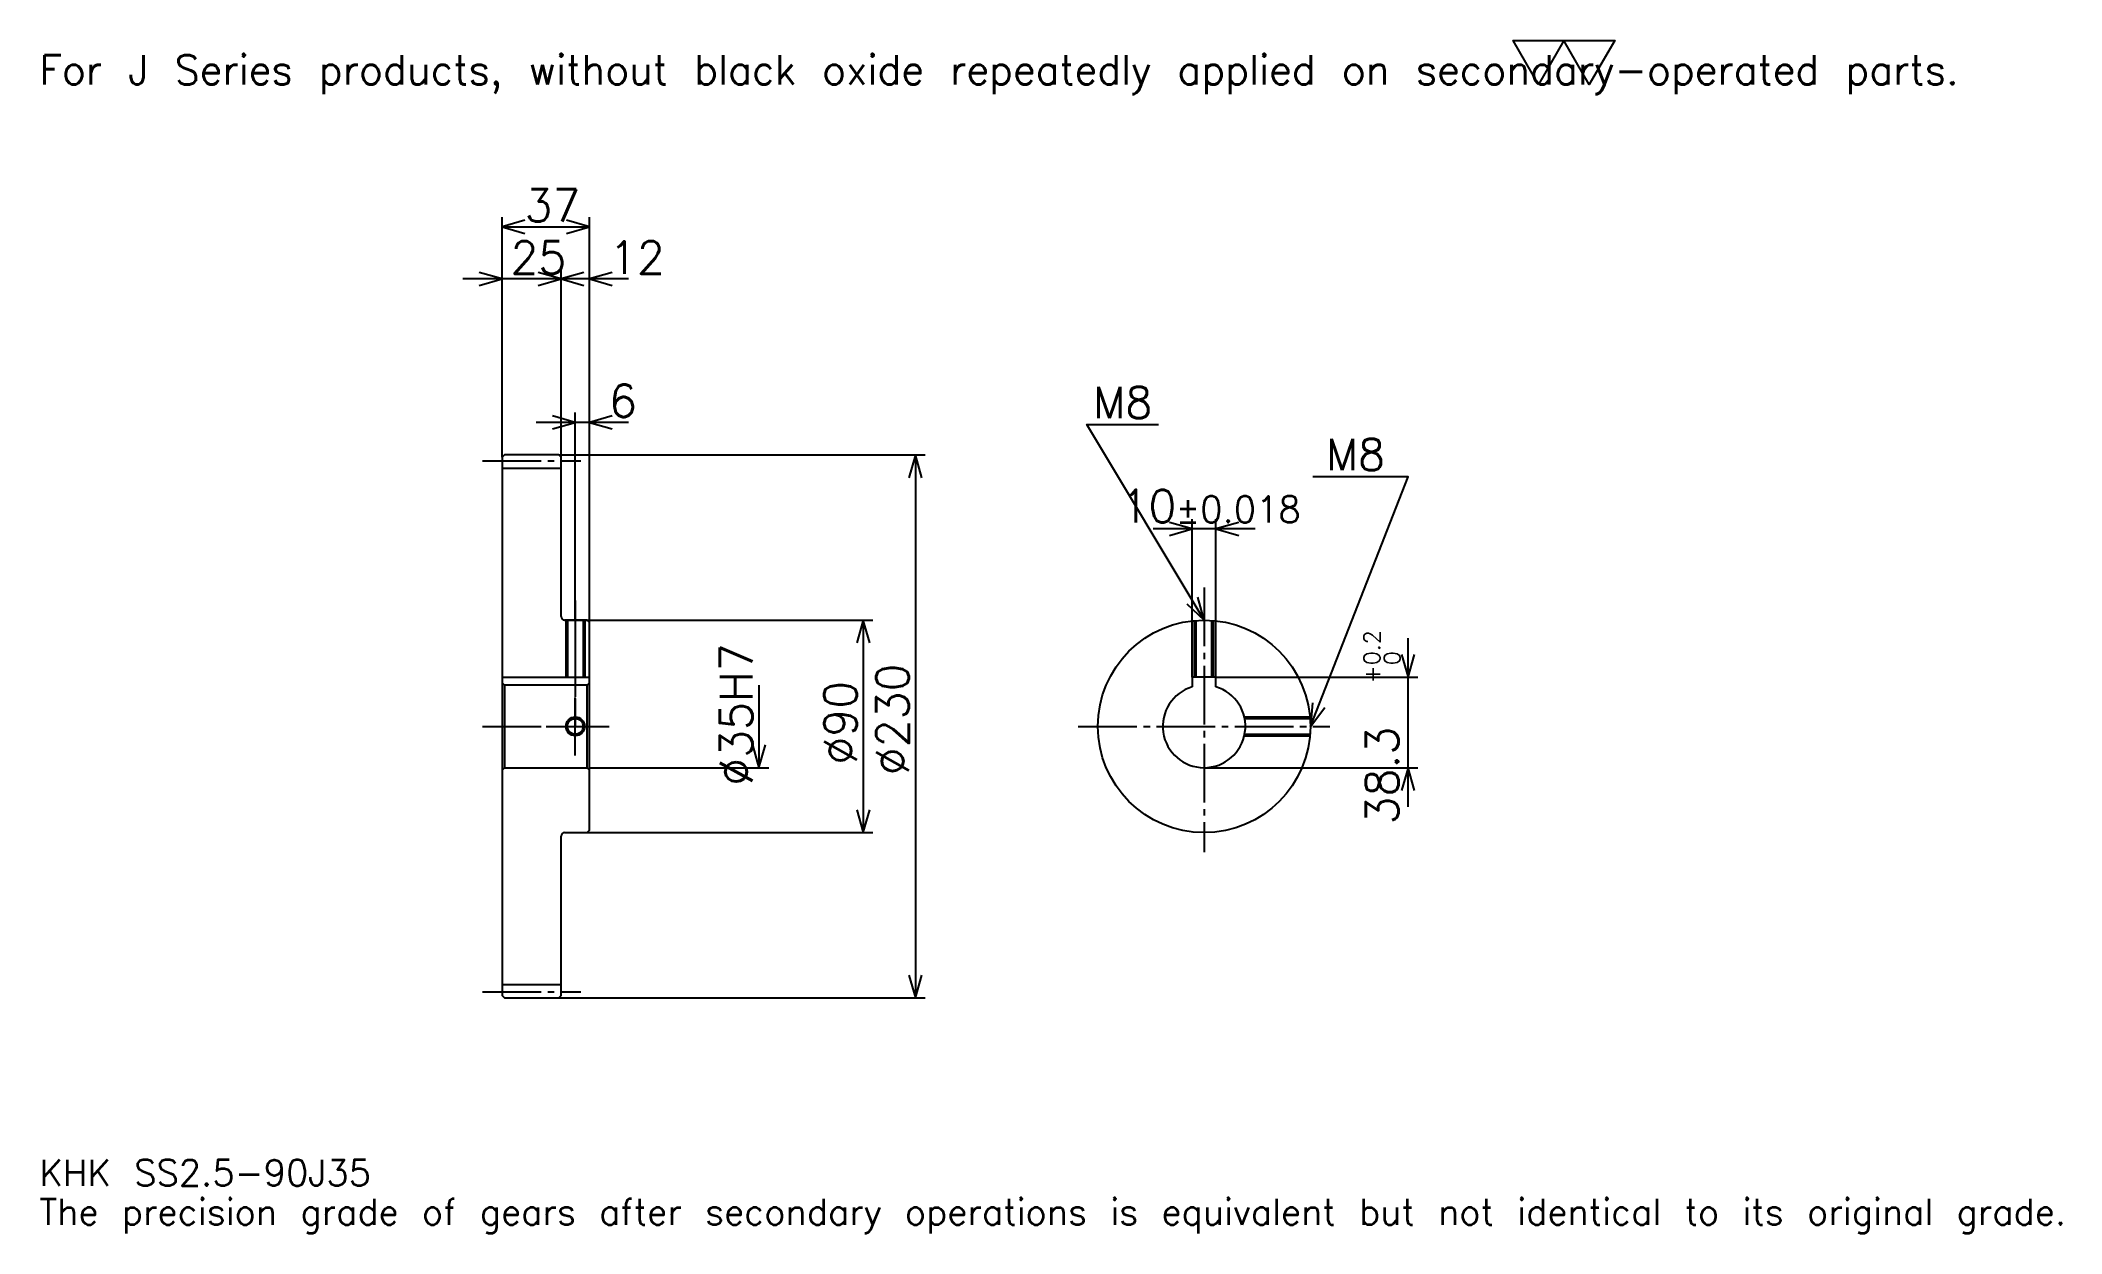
# Model space of a CAD drawing. Extents: x 28 to 884, y 10 to 516.
import ezdxf

# ---------------------------------------------------------------- set-up
doc = ezdxf.new("R2010")
doc.units = 0
doc.linetypes.add('DASHDOT', pattern=[33.130436, 24.847826, -2.76087, 2.76087, -2.76087])
doc.layers.get('0').update_dxf_attribs({"linetype": 'CONTINUOUS'})
doc.layers.add('DASHDOT', color=6, linetype='DASHDOT')
doc.styles.add('KANJI', font='TXT', dxfattribs={"bigfont": 'BIGFONT'})

msp = doc.modelspace()

# ---------------------------------------------------------------- linework, layer by layer
at = {"color": 5}
for p, q in [((223.630447, 340.010864), (223.630447, 440.782593)), ((223.630447, 436.641296), (260.630432, 436.641296)), ((260.630432, 340.010864), (260.630432, 440.782593)), ((265.195679, 414.554352), (207.065231, 414.554352)), ((277.195679, 414.554352), (232.065231, 414.554352)), ((248.630447, 340.010864), (248.630447, 418.695679)), ((277.195679, 353.815216), (238.065231, 353.815216)), ((254.630447, 340.010864), (254.630447, 357.956543)), ((223.630447, 339.010864), (223.630447, 340.010864)), ((247.630447, 340.010864), (260.630432, 340.010864)), ((248.630447, 339.010864), (248.630447, 340.010864)), ((254.630447, 270.010864), (254.630447, 340.010864)), ((254.630447, 270.010864), (254.630447, 340.010864)), ((260.630432, 340.010864), (402.815247, 340.010864)), ((260.630432, 269.010864), (260.630432, 340.010864)), ((398.67392, 340.010864), (398.67392, 110.010864)), ((542.543518, 308.663025), (499.413086, 308.663025)), ((515.978271, 245.810867), (515.978271, 312.804352)), ((525.978271, 245.810867), (525.978271, 312.804352)), ((250.130447, 270.010864), (260.630432, 270.010864)), ((260.630432, 270.010864), (380.728271, 270.010864)), ((376.586975, 270.010864), (376.586975, 180.010864)), ((607.391357, 190.945648), (607.391357, 262.376068)), ((332.413055, 242.510864), (332.413055, 207.510864)), ((525.978271, 245.810867), (611.532654, 245.810867)), ((260.630432, 207.510864), (336.554352, 207.510864)), ((520.978271, 207.510864), (611.532654, 207.510864)), ((250.130447, 180.010864), (260.630432, 180.010864)), ((260.630432, 180.010864), (380.728271, 180.010864)), ((247.630447, 110.010864), (260.630432, 110.010864)), ((260.630432, 110.010864), (402.815247, 110.010864))]:
    msp.add_line(p, q, dxfattribs=at)
at = {"color": 4}
for p, q in [((223.630447, 334.385864), (248.630447, 334.385864)), ((223.630447, 245.810867), (260.630432, 245.810867)), ((224.630447, 242.510864), (224.630447, 207.510864)), ((259.630432, 242.510864), (260.630432, 243.510864)), ((259.630432, 207.510864), (260.630432, 206.510864)), ((223.630447, 115.635864), (248.630447, 115.635864))]:
    msp.add_line(p, q, dxfattribs=at)
at = {"color": 7}
msp.add_lwpolyline([(662.608704, 496.956512), (651.841309, 515.619995), (694.910889, 515.619995), (684.143494, 496.956512), (673.376099, 515.619995), (662.608704, 496.956512)], dxfattribs=at)
at = {"color": 5}
for points in [[(233.293488, 439.402161), (223.630447, 436.641296), (233.293488, 433.880432)], [(250.967407, 433.880432), (260.630432, 436.641296), (250.967407, 439.402161)], [(213.967407, 411.793488), (223.630447, 414.554352), (213.967407, 417.315216)], [(238.967407, 411.793488), (248.630447, 414.554352), (238.967407, 417.315216)], [(258.293488, 417.315216), (248.630447, 414.554352), (258.293488, 411.793488)], [(270.293488, 417.315216), (260.630432, 414.554352), (270.293488, 411.793488)], [(244.967407, 351.054352), (254.630447, 353.815216), (244.967407, 356.57608)], [(270.293488, 356.57608), (260.630432, 353.815216), (270.293488, 351.054352)], [(520.978271, 270.010864), (471.282623, 352.836945), (501.652161, 352.836945)], [(401.434784, 330.347839), (398.67392, 340.010864), (395.913055, 330.347839)], [(565.978271, 225.010864), (607.391296, 330.75), (567.082642, 330.75)], [(506.315247, 305.902161), (515.978271, 308.663025), (506.315247, 311.42392)], [(535.641357, 311.42392), (525.978271, 308.663025), (535.641357, 305.902161)], [(513.639282, 276.876404), (520.978271, 270.010864), (518.374146, 279.717316)], [(379.347839, 260.347809), (376.586975, 270.010864), (373.826111, 260.347809)], [(604.630493, 255.473907), (607.391357, 245.810867), (610.152222, 255.473907)], [(566.931458, 235.015274), (565.978271, 225.010864), (572.072937, 233.001602)], [(329.652191, 217.173904), (332.413055, 207.510864), (335.17392, 217.173904)], [(610.152222, 197.847824), (607.391357, 207.510864), (604.630493, 197.847824)], [(373.826111, 189.673904), (376.586975, 180.010864), (379.347839, 189.673904)], [(395.913055, 119.673904), (398.67392, 110.010864), (401.434784, 119.673904)]]:
    msp.add_lwpolyline(points, dxfattribs=at)
at = {"color": 4}
for points in [[(248.630447, 271.510864), (248.630447, 339.010864), (247.630447, 340.010864), (224.630447, 340.010864), (223.630447, 339.010864), (223.630447, 206.510864)], [(250.130447, 180.010864), (259.630432, 180.010864), (260.630432, 181.010864), (260.630432, 269.010864), (259.630432, 270.010864), (250.130447, 270.010864)], [(250.630447, 270.010864), (250.630447, 245.810867)], [(251.30545, 270.010864), (251.30545, 245.810867)], [(257.955444, 270.010864), (257.955444, 245.810867)], [(258.630432, 270.010864), (258.630432, 245.810867)], [(516.978271, 245.810867), (516.978271, 269.832733)], [(517.653259, 245.810867), (517.653259, 269.887848)], [(524.303284, 245.810867), (524.303284, 269.887848)], [(524.978271, 245.810867), (524.978271, 269.832733)], [(223.630447, 206.510864), (224.630447, 207.510864), (259.630432, 207.510864), (259.630432, 242.510864), (224.630447, 242.510864), (223.630447, 243.510864)], [(525.978271, 241.781372), (525.978271, 245.810867), (515.978271, 245.810867), (515.978271, 241.781372)], [(538.015015, 229.010864), (565.800171, 229.010864)], [(538.159485, 228.335861), (565.855286, 228.335861)], [(538.015015, 221.010864), (565.800171, 221.010864)], [(538.159485, 221.685867), (565.855286, 221.685867)], [(223.630447, 206.510864), (223.630447, 111.010864), (224.630447, 110.010864), (247.630447, 110.010864), (248.630447, 111.010864), (248.630447, 178.510864)]]:
    msp.add_lwpolyline(points, dxfattribs=at)
for centre, radius in [((520.978271, 225.010864), 45), ((254.630447, 225.010864), 3.325)]:
    msp.add_circle(centre, radius, dxfattribs=at)
at = {"color": 7}
msp.add_circle((254.630447, 225.010864), 4, dxfattribs=at)
at = {"color": 4}
for centre, radius, start, end in [((250.130447, 271.510864), 1.5, 180, 270), ((520.978271, 225.010864), 17.5, 106.601549926, 73.398450074), ((250.130447, 178.510864), 1.5, 90, 180)]:
    msp.add_arc(centre, radius, start, end, dxfattribs=at)
at = {"layer": 'DASHDOT', "color": 7}
for p, q in [((215.347839, 337.510864), (256.913055, 337.510864)), ((520.978271, 283.815216), (520.978271, 171.728256)), ((254.630447, 270.010864), (254.630447, 225.010864)), ((215.347839, 225.010864), (268.913055, 225.010864)), ((467.695679, 225.010864), (574.260864, 225.010864)), ((215.347839, 112.510864), (256.913055, 112.510864))]:
    msp.add_line(p, q, dxfattribs=at)
for points in [[(254.630447, 278.293457), (254.630447, 237.528259)], [(254.630447, 212.728256), (254.630447, 237.293472)], [(242.347839, 225.010864), (266.913055, 225.010864)]]:
    msp.add_lwpolyline(points, dxfattribs=at)

# ---------------------------------------------------------------- texts
at = {"color": 7, "style": 'KANJI'}
for s, height, p in [('For J Series products, without black oxide repeatedly applied on secondary-operated parts.', 12.423913, (27.608696, 496.956512)), ('37', 13.804348, (233.157623, 438.849976)), ('25', 13.804348, (227.157623, 416.763062)), ('12', 13.804348, (268.913055, 416.763062)), ('6', 13.804348, (268.913055, 356.023926)), ('M8', 13.252174, (474.043488, 355.597839)), ('M8', 13.252174, (572.60437, 333.510864)), ('10', 13.804348, (485.581177, 311.42392)), ('%%p0.018', 11.043478, (508.908875, 311.42392)), ('KHK SS2.5-90J35', 11.043478, (27.608696, 30.369566)), ('The precision grade of gears after secondary operations is equivalent but not identical to its original grade.', 11.043478, (27.608696, 13.804348))]:
    msp.add_text(s, height=height, dxfattribs=at).set_placement(p)
for s, height, p in [('%%c35H7', 13.804348, (329.652191, 199.817932)), ('0.2', 6.902174, (595.519592, 250.950836)), ('%%c230', 13.804348, (395.913055, 204.304337)), ('+', 6.902174, (595.519592, 243.220398)), ('0', 6.902174, (604.078308, 250.950836)), ('%%c90', 13.804348, (373.826111, 208.790756)), ('38.3', 13.804348, (603.250061, 183.469727))]:
    msp.add_text(s, height=height, rotation=90, dxfattribs=at).set_placement(p)

doc.saveas('drawing.dxf')
